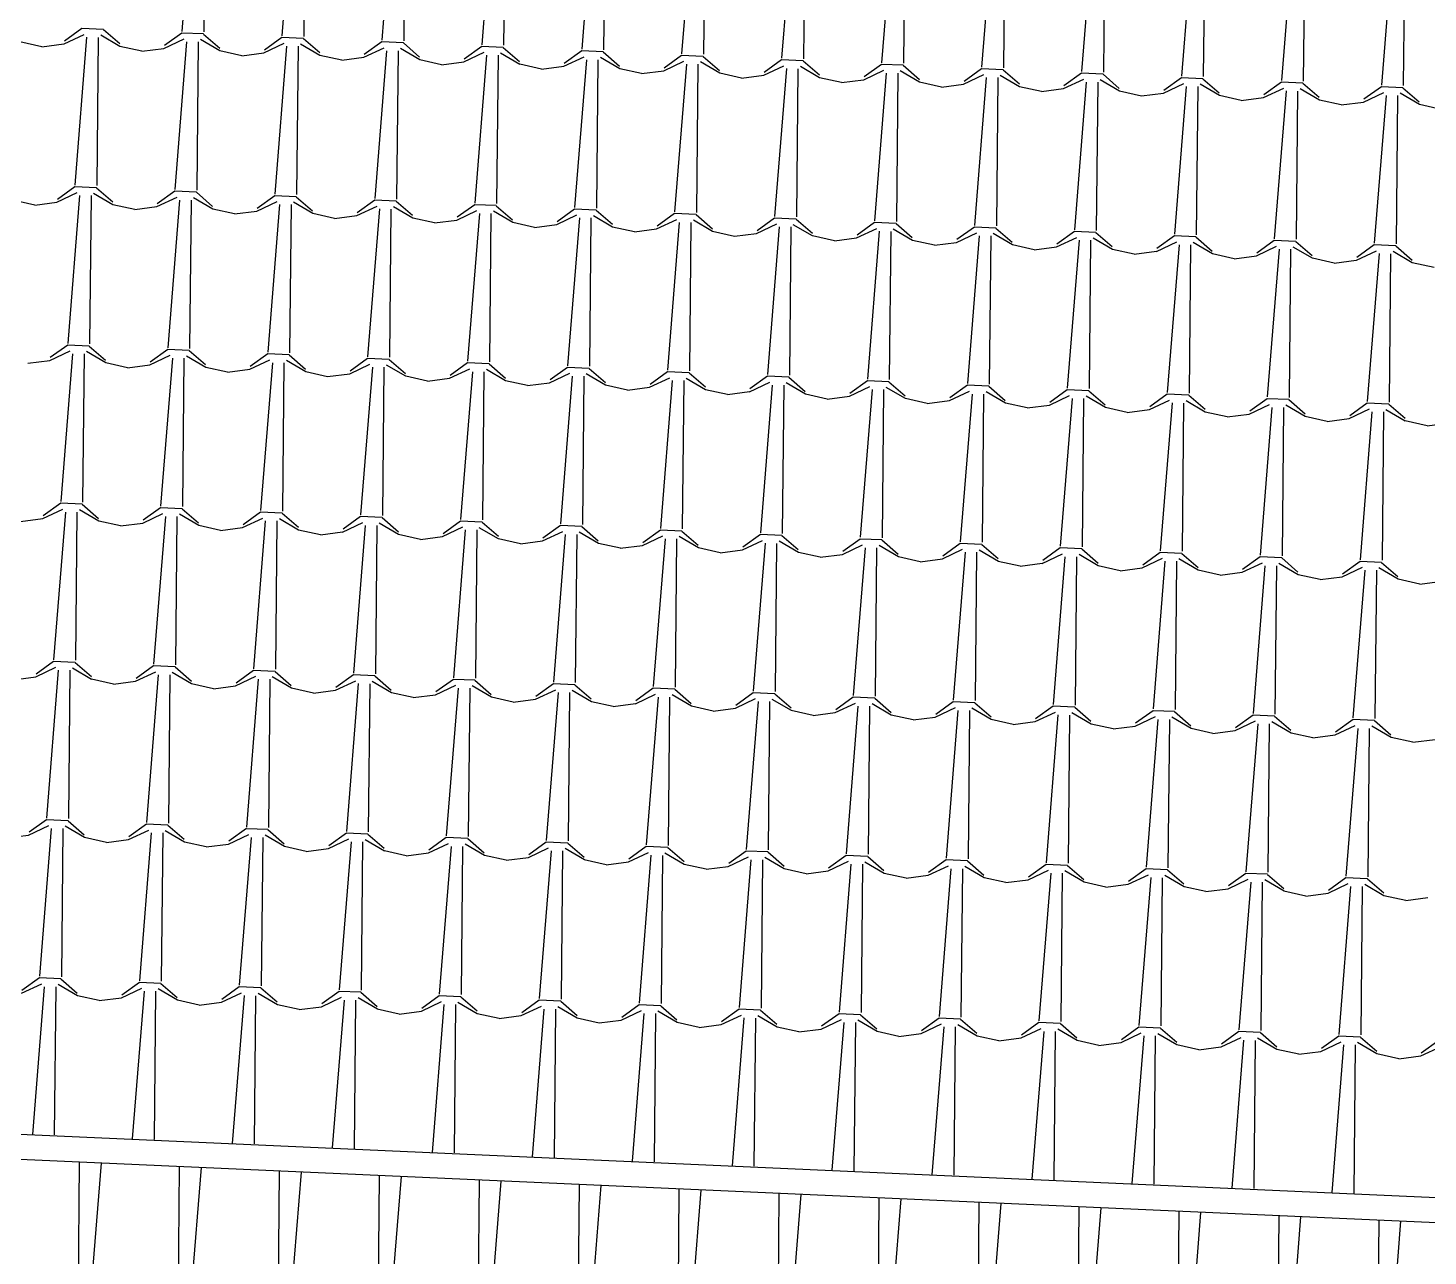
# Model space of a CAD drawing. Extents: x 1037 to 14540, y 1034 to 18285.
# Drawn here: x 6739.7 to 7075.6, y 1694.3 to 1988.9 of the extents above; entities that cross this region are included whole.
import ezdxf

# ---------------------------------------------------------------- set-up
doc = ezdxf.new("R2010")
doc.units = 0
doc.header["$LTSCALE"] = 100
doc.header["$MEASUREMENT"] = 0
doc.layers.get('0').update_dxf_attribs({"color": 240, "linetype": 'CONTINUOUS'})
doc.layers.add('proiezioni', color=252, linetype='CONTINUOUS')
doc.layers.add('retini copertura', color=32, linetype='CONTINUOUS')

# ---------------------------------------------------------------- blocks, each defined once
blk = doc.blocks.new('*X1853')
at = {"color": 0}
for p, q in [((14.1236, 16.799), (14.127, 17.1547)), ((14.1512, 16.7979), (14.1796, 17.1525)), ((14.3634, 16.7883), (14.3668, 17.144)), ((14.391, 16.7872), (14.4193, 17.1418)), ((14.6031, 16.7776), (14.6066, 17.1333)), ((14.6308, 16.7765), (14.6591, 17.1311)), ((14.8429, 16.7668), (14.8463, 17.1225)), ((14.8705, 16.7658), (14.8989, 17.1204)), ((15.0826, 16.7561), (15.0861, 17.1118)), ((15.1103, 16.755), (15.1386, 17.1096)), ((15.3224, 16.7454), (15.3258, 17.1011)), ((15.35, 16.7443), (15.3784, 17.0989)), ((15.5622, 16.7346), (15.5656, 17.0903)), ((15.5898, 16.7336), (15.6181, 17.0882)), ((15.8019, 16.7239), (15.8053, 17.0796)), ((15.8295, 16.7229), (15.8579, 17.0775)), ((16.0417, 16.7132), (16.0451, 17.0689)), ((16.0693, 16.7122), (16.0977, 17.0668)), ((16.2814, 16.7024), (16.2849, 17.0581)), ((16.3091, 16.7014), (16.3374, 17.056)), ((16.5212, 16.6917), (16.5246, 17.0474)), ((16.5488, 16.6907), (16.5772, 17.0453)), ((16.7609, 16.681), (16.7644, 17.0367)), ((16.7886, 16.68), (16.8169, 17.0346)), ((17.0007, 16.6702), (17.0041, 17.0259)), ((17.0283, 16.6693), (17.0567, 17.0239)), ((17.2405, 16.6595), (17.2439, 17.0152)), ((17.2681, 16.6585), (17.2964, 17.0131))]:
    blk.add_line(p, q, dxfattribs=at)
blk = doc.blocks.new('*X1854')
at = {"color": 0}
for p, q in [((14.4007, 20.2226), (14.3724, 19.868)), ((14.4284, 20.2225), (14.425, 19.8668)), ((14.6405, 20.2118), (14.6121, 19.8572)), ((14.6682, 20.2118), (14.6647, 19.856)), ((14.8802, 20.2011), (14.8519, 19.8465)), ((14.9079, 20.201), (14.9045, 19.8453)), ((15.12, 20.1904), (15.0917, 19.8358)), ((15.1477, 20.1903), (15.1442, 19.8346)), ((15.3598, 20.1797), (15.3314, 19.8251)), ((15.3874, 20.1796), (15.384, 19.8239)), ((15.5995, 20.169), (15.5712, 19.8144)), ((15.6272, 20.1688), (15.6238, 19.8131)), ((15.8393, 20.1582), (15.8109, 19.8036)), ((15.8669, 20.1581), (15.8635, 19.8024)), ((16.079, 20.1475), (16.0507, 19.7929)), ((16.1067, 20.1474), (16.1033, 19.7917)), ((16.3188, 20.1368), (16.2904, 19.7822)), ((16.3465, 20.1366), (16.343, 19.7809)), ((16.5586, 20.1261), (16.5302, 19.7715)), ((16.5862, 20.1259), (16.5828, 19.7702)), ((16.7983, 20.1153), (16.77, 19.7607)), ((16.826, 20.1152), (16.8225, 19.7595)), ((17.0381, 20.1046), (17.0097, 19.75)), ((17.0657, 20.1044), (17.0623, 19.7487)), ((17.2778, 20.0939), (17.2495, 19.7393)), ((17.3055, 20.0937), (17.3021, 19.738)), ((14.0897, 19.8379), (14.1382, 19.8607)), ((14.1326, 19.8747), (14.0907, 19.8445)), ((14.144, 19.8537), (14.1156, 19.4991)), ((14.1843, 19.8724), (14.1326, 19.8747)), ((14.1717, 19.8536), (14.1682, 19.4979)), ((14.2239, 19.8318), (14.1776, 19.859)), ((14.1843, 19.8724), (14.2234, 19.8385)), ((14.3294, 19.8271), (14.3779, 19.85)), ((14.3724, 19.864), (14.3304, 19.8337)), ((14.4241, 19.8617), (14.3724, 19.864)), ((14.4636, 19.8211), (14.4174, 19.8482)), ((14.4241, 19.8616), (14.4631, 19.8278)), ((14.6121, 19.8533), (14.5702, 19.823)), ((14.6638, 19.8509), (14.6122, 19.8532)), ((14.6638, 19.8509), (14.7029, 19.817)), ((14.0364, 19.8309), (13.9841, 19.8426)), ((14.0364, 19.831), (14.0896, 19.8379)), ((14.2762, 19.8202), (14.2239, 19.8319)), ((14.2762, 19.8203), (14.3294, 19.8272)), ((14.3837, 19.8429), (14.3554, 19.4883)), ((14.4114, 19.8429), (14.408, 19.4872)), ((14.516, 19.8095), (14.4636, 19.8211)), ((14.516, 19.8095), (14.5692, 19.8165)), ((14.5692, 19.8164), (14.6177, 19.8393)), ((14.6235, 19.8322), (14.5952, 19.4776)), ((14.6512, 19.8321), (14.6477, 19.4764)), ((14.7034, 19.8104), (14.6571, 19.8375)), ((14.809, 19.8057), (14.8575, 19.8286)), ((14.8519, 19.8425), (14.81, 19.8123)), ((14.8633, 19.8215), (14.8349, 19.4669)), ((14.9036, 19.8402), (14.8519, 19.8425)), ((14.8909, 19.8214), (14.8875, 19.4657)), ((14.9432, 19.7996), (14.8969, 19.8268)), ((14.9036, 19.8402), (14.9426, 19.8063)), ((15.0487, 19.7949), (15.0972, 19.8178)), ((15.0917, 19.8318), (15.0497, 19.8016)), ((15.1433, 19.8295), (15.0917, 19.8318)), ((15.1829, 19.7889), (15.1366, 19.816)), ((15.1433, 19.8295), (15.1824, 19.7956)), ((15.3314, 19.8211), (15.2895, 19.7908)), ((15.3831, 19.8187), (15.3314, 19.8211)), ((15.3831, 19.8187), (15.4222, 19.7849)), ((14.7557, 19.7988), (14.7034, 19.8104)), ((14.7557, 19.7988), (14.8089, 19.8057)), ((14.9955, 19.788), (14.9431, 19.7997)), ((14.9955, 19.7881), (15.0487, 19.795)), ((15.103, 19.8108), (15.0747, 19.4562)), ((15.1307, 19.8107), (15.1273, 19.455)), ((15.2353, 19.7773), (15.1829, 19.789)), ((15.2352, 19.7774), (15.2884, 19.7843)), ((15.2885, 19.7842), (15.337, 19.8071)), ((15.3428, 19.8001), (15.3144, 19.4455)), ((15.3704, 19.7999), (15.367, 19.4442)), ((15.4227, 19.7782), (15.3764, 19.8053)), ((15.5282, 19.7735), (15.5767, 19.7964)), ((15.5712, 19.8104), (15.5292, 19.7801)), ((15.5825, 19.7893), (15.5542, 19.4347)), ((15.6229, 19.808), (15.5712, 19.8103)), ((15.6102, 19.7892), (15.6068, 19.4335)), ((15.6624, 19.7675), (15.6162, 19.7946)), ((15.6229, 19.808), (15.6619, 19.7741)), ((15.768, 19.7628), (15.8165, 19.7856)), ((15.8109, 19.7996), (15.769, 19.7694)), ((15.8626, 19.7973), (15.811, 19.7996)), ((15.9022, 19.7567), (15.8559, 19.7839)), ((15.8626, 19.7973), (15.9017, 19.7634)), ((16.0507, 19.7889), (16.0088, 19.7586)), ((16.1024, 19.7866), (16.0507, 19.7889)), ((16.1024, 19.7866), (16.1414, 19.7527)), ((15.475, 19.7666), (15.4227, 19.7782)), ((15.475, 19.7666), (15.5282, 19.7735)), ((15.7148, 19.7559), (15.6624, 19.7675)), ((15.7148, 19.7559), (15.768, 19.7628)), ((15.8223, 19.7786), (15.7939, 19.424)), ((15.85, 19.7785), (15.8465, 19.4228)), ((15.9545, 19.7451), (15.9022, 19.7568)), ((15.9545, 19.7452), (16.0077, 19.7521)), ((16.0078, 19.752), (16.0563, 19.7749)), ((16.0621, 19.7679), (16.0337, 19.4133)), ((16.0897, 19.7677), (16.0863, 19.412)), ((16.142, 19.746), (16.0957, 19.7731)), ((16.1943, 19.7344), (16.1419, 19.746)), ((16.2475, 19.7413), (16.296, 19.7642)), ((16.2905, 19.7782), (16.2485, 19.7479)), ((16.3018, 19.7572), (16.2735, 19.4026)), ((16.3421, 19.7758), (16.2905, 19.7782)), ((16.3295, 19.757), (16.326, 19.4013)), ((16.3817, 19.7353), (16.3354, 19.7624)), ((16.3421, 19.7758), (16.3812, 19.7419)), ((16.4873, 19.7306), (16.5358, 19.7535)), ((16.5302, 19.7674), (16.4883, 19.7372)), ((16.5416, 19.7464), (16.5132, 19.3918)), ((16.5819, 19.7651), (16.5302, 19.7674)), ((16.5692, 19.7463), (16.5658, 19.3906)), ((16.6215, 19.7246), (16.5752, 19.7517)), ((16.5819, 19.7651), (16.621, 19.7312)), ((16.77, 19.7567), (16.728, 19.7265)), ((16.8217, 19.7544), (16.77, 19.7567)), ((16.8217, 19.7544), (16.8607, 19.7205)), ((17.0097, 19.746), (16.9678, 19.7157)), ((17.0614, 19.7437), (17.0098, 19.746)), ((16.1943, 19.7344), (16.2475, 19.7414)), ((16.4341, 19.7237), (16.3817, 19.7353)), ((16.434, 19.7237), (16.4872, 19.7306)), ((16.6738, 19.7129), (16.6215, 19.7246)), ((16.6738, 19.713), (16.727, 19.7199)), ((16.727, 19.7198), (16.7755, 19.7427)), ((16.7813, 19.7357), (16.753, 19.3811)), ((16.809, 19.7355), (16.8056, 19.3798)), ((16.8612, 19.7138), (16.815, 19.741)), ((16.9136, 19.7022), (16.8612, 19.7139)), ((16.9668, 19.7091), (17.0153, 19.732)), ((17.0211, 19.725), (16.9927, 19.3704)), ((17.0487, 19.7248), (17.0453, 19.3691)), ((17.101, 19.7031), (17.0547, 19.7302)), ((17.0614, 19.7436), (17.1005, 19.7098)), ((17.2066, 19.6984), (17.2551, 19.7213)), ((17.2495, 19.7353), (17.2076, 19.705)), ((17.2608, 19.7143), (17.2325, 19.3597)), ((17.3012, 19.7329), (17.2495, 19.7352)), ((17.2885, 19.7141), (17.2851, 19.3584)), ((17.3408, 19.6924), (17.2945, 19.7195)), ((17.3012, 19.7329), (17.3402, 19.699)), ((16.9136, 19.7023), (16.9668, 19.7092)), ((17.1533, 19.6915), (17.101, 19.7031)), ((17.1533, 19.6915), (17.2065, 19.6985)), ((17.3931, 19.6808), (17.3407, 19.6924)), ((14.0727, 19.4582), (14.1212, 19.4811)), ((14.1156, 19.4951), (14.0737, 19.4648)), ((14.1673, 19.4928), (14.1157, 19.4951)), ((14.2069, 19.4522), (14.1606, 19.4793)), ((14.1673, 19.4928), (14.2064, 19.4589)), ((14.3554, 19.4844), (14.3134, 19.4541)), ((14.4071, 19.482), (14.3554, 19.4843)), ((14.4071, 19.482), (14.4461, 19.4481)), ((14.0195, 19.4513), (13.9671, 19.463)), ((14.0195, 19.4514), (14.0726, 19.4583)), ((14.127, 19.474), (14.0987, 19.1195)), ((14.1547, 19.474), (14.1512, 19.1183)), ((14.2592, 19.4406), (14.2069, 19.4522)), ((14.2592, 19.4406), (14.3124, 19.4476)), ((14.3124, 19.4475), (14.361, 19.4704)), ((14.3668, 19.4633), (14.3384, 19.1087)), ((14.3944, 19.4633), (14.391, 19.1075)), ((14.4467, 19.4415), (14.4004, 19.4686)), ((14.5522, 19.4368), (14.6007, 19.4597)), ((14.5952, 19.4736), (14.5532, 19.4434)), ((14.6065, 19.4526), (14.5782, 19.098)), ((14.6468, 19.4713), (14.5952, 19.4736)), ((14.6342, 19.4525), (14.6308, 19.0968)), ((14.6864, 19.4308), (14.6401, 19.4579)), ((14.6468, 19.4713), (14.6859, 19.4374)), ((14.792, 19.426), (14.8405, 19.4489)), ((14.8349, 19.4629), (14.793, 19.4327)), ((14.8866, 19.4606), (14.8349, 19.4629)), ((14.9262, 19.42), (14.8799, 19.4472)), ((14.8866, 19.4606), (14.9257, 19.4267)), ((15.0747, 19.4522), (15.0327, 19.4219)), ((15.1264, 19.4499), (15.0747, 19.4522)), ((15.1263, 19.4498), (15.1654, 19.416)), ((14.499, 19.4299), (14.4466, 19.4415)), ((14.499, 19.4299), (14.5522, 19.4368)), ((14.7387, 19.4191), (14.6864, 19.4308)), ((14.7387, 19.4192), (14.7919, 19.4261)), ((14.8463, 19.4419), (14.8179, 19.0873)), ((14.8739, 19.4418), (14.8705, 19.0861)), ((14.9785, 19.4084), (14.9261, 19.4201)), ((14.9785, 19.4085), (15.0317, 19.4154)), ((15.0317, 19.4153), (15.0802, 19.4382)), ((15.086, 19.4312), (15.0577, 19.0766)), ((15.1137, 19.4311), (15.1103, 19.0753)), ((15.1659, 19.4093), (15.1197, 19.4364)), ((15.2715, 19.4046), (15.32, 19.4275)), ((15.3144, 19.4415), (15.2725, 19.4112)), ((15.3258, 19.4204), (15.2974, 19.0658)), ((15.3661, 19.4391), (15.3145, 19.4414)), ((15.3535, 19.4203), (15.35, 19.0646)), ((15.4057, 19.3986), (15.3594, 19.4257)), ((15.3661, 19.4391), (15.4052, 19.4052)), ((15.5112, 19.3939), (15.5598, 19.4168)), ((15.5542, 19.4307), (15.5122, 19.4005)), ((15.6059, 19.4284), (15.5542, 19.4307)), ((15.6455, 19.3878), (15.5992, 19.415)), ((15.6059, 19.4284), (15.6449, 19.3945)), ((15.794, 19.42), (15.752, 19.3897)), ((15.8456, 19.4177), (15.794, 19.42)), ((15.8456, 19.4177), (15.8847, 19.3838)), ((15.2183, 19.3977), (15.1659, 19.4093)), ((15.2183, 19.3977), (15.2714, 19.4047)), ((15.458, 19.387), (15.4057, 19.3986)), ((15.458, 19.387), (15.5112, 19.3939)), ((15.5656, 19.4097), (15.5372, 19.0551)), ((15.5932, 19.4096), (15.5898, 19.0539)), ((15.6978, 19.3762), (15.6454, 19.3879)), ((15.6978, 19.3763), (15.751, 19.3832)), ((15.751, 19.3831), (15.7995, 19.406)), ((15.8053, 19.399), (15.777, 19.0444)), ((15.833, 19.3989), (15.8295, 19.0431)), ((15.8852, 19.3771), (15.8389, 19.4042)), ((15.9375, 19.3655), (15.8852, 19.3771)), ((15.9908, 19.3724), (16.0393, 19.3953)), ((16.0337, 19.4093), (15.9918, 19.379)), ((16.0451, 19.3883), (16.0167, 19.0337)), ((16.0854, 19.4069), (16.0337, 19.4093)), ((16.0727, 19.3881), (16.0693, 19.0324)), ((16.125, 19.3664), (16.0787, 19.3935)), ((16.0854, 19.4069), (16.1245, 19.3731)), ((16.2305, 19.3617), (16.279, 19.3846)), ((16.2735, 19.3986), (16.2315, 19.3683)), ((16.2848, 19.3776), (16.2565, 19.023)), ((16.3252, 19.3962), (16.2735, 19.3985)), ((16.3125, 19.3774), (16.3091, 19.0217)), ((16.3647, 19.3557), (16.3185, 19.3828)), ((16.3251, 19.3962), (16.3642, 19.3623)), ((16.5132, 19.3878), (16.4713, 19.3576)), ((16.5649, 19.3855), (16.5133, 19.3878)), ((16.5649, 19.3855), (16.604, 19.3516)), ((16.753, 19.3771), (16.711, 19.3468)), ((16.8047, 19.3748), (16.753, 19.3771)), ((15.9375, 19.3655), (15.9907, 19.3725)), ((16.1773, 19.3548), (16.1249, 19.3664)), ((16.1773, 19.3548), (16.2305, 19.3617)), ((16.4171, 19.344), (16.3647, 19.3557)), ((16.4171, 19.3441), (16.4702, 19.351)), ((16.4703, 19.351), (16.5188, 19.3738)), ((16.5246, 19.3668), (16.4962, 19.0122)), ((16.5522, 19.3667), (16.5488, 19.0109)), ((16.6045, 19.3449), (16.5582, 19.3721)), ((16.6568, 19.3333), (16.6045, 19.345)), ((16.71, 19.3402), (16.7586, 19.3631)), ((16.7643, 19.3561), (16.736, 19.0015)), ((16.792, 19.3559), (16.7886, 19.0002)), ((16.8443, 19.3342), (16.798, 19.3613)), ((16.8047, 19.3748), (16.8437, 19.3409)), ((16.9498, 19.3295), (16.9983, 19.3524)), ((16.9928, 19.3664), (16.9508, 19.3361)), ((17.0041, 19.3454), (16.9757, 18.9908)), ((17.0444, 19.364), (16.9928, 19.3663)), ((17.0318, 19.3452), (17.0283, 18.9895)), ((17.084, 19.3235), (17.0377, 19.3506)), ((17.0444, 19.364), (17.0835, 19.3301)), ((17.2325, 19.3556), (17.1906, 19.3254)), ((17.2842, 19.3533), (17.2325, 19.3556)), ((17.2842, 19.3533), (17.3233, 19.3194)), ((16.6568, 19.3334), (16.71, 19.3403)), ((16.8966, 19.3226), (16.8442, 19.3342)), ((16.8966, 19.3226), (16.9498, 19.3296)), ((17.1363, 19.3119), (17.084, 19.3235)), ((17.1363, 19.3119), (17.1895, 19.3188)), ((17.1896, 19.3188), (17.2381, 19.3417)), ((17.2439, 19.3347), (17.2155, 18.9801)), ((17.2715, 19.3345), (17.2681, 18.9787)), ((17.3238, 19.3128), (17.2775, 19.3399)), ((17.3761, 19.3011), (17.3237, 19.3128)), ((14.0986, 19.1155), (14.0567, 19.0852)), ((14.1503, 19.1131), (14.0987, 19.1155)), ((14.1503, 19.1131), (14.1894, 19.0792)), ((14.0025, 19.0717), (14.0557, 19.0787)), ((14.0557, 19.0786), (14.1042, 19.1015)), ((14.11, 19.0944), (14.0817, 18.7398)), ((14.1377, 19.0944), (14.1343, 18.7387)), ((14.1899, 19.0726), (14.1436, 19.0997)), ((14.2955, 19.0679), (14.344, 19.0908)), ((14.3384, 19.1048), (14.2965, 19.0745)), ((14.3498, 19.0837), (14.3214, 18.7291)), ((14.3901, 19.1024), (14.3384, 19.1047)), ((14.3774, 19.0836), (14.374, 18.7279)), ((14.4297, 19.0619), (14.3834, 19.089)), ((14.3901, 19.1024), (14.4292, 19.0685)), ((14.5352, 19.0572), (14.5837, 19.08)), ((14.5782, 19.094), (14.5362, 19.0638)), ((14.6299, 19.0917), (14.5782, 19.094)), ((14.6694, 19.0511), (14.6232, 19.0783)), ((14.6298, 19.0917), (14.6689, 19.0578)), ((14.8179, 19.0833), (14.776, 19.053)), ((14.8696, 19.081), (14.8179, 19.0833)), ((14.8696, 19.0809), (14.9087, 19.0471)), ((14.2422, 19.061), (14.1899, 19.0726)), ((14.2422, 19.061), (14.2954, 19.0679)), ((14.482, 19.0502), (14.4296, 19.0619)), ((14.482, 19.0503), (14.5352, 19.0572)), ((14.5895, 19.073), (14.5612, 18.7184)), ((14.6172, 19.0729), (14.6138, 18.7172)), ((14.7218, 19.0395), (14.6694, 19.0512)), ((14.7218, 19.0396), (14.7749, 19.0465)), ((14.775, 19.0464), (14.8235, 19.0693)), ((14.8293, 19.0623), (14.8009, 18.7077)), ((14.857, 19.0622), (14.8535, 18.7065)), ((14.9092, 19.0404), (14.8629, 19.0675)), ((15.0147, 19.0357), (15.0632, 19.0586)), ((15.0577, 19.0726), (15.0157, 19.0423)), ((15.0691, 19.0515), (15.0407, 18.6969)), ((15.1094, 19.0702), (15.0577, 19.0725)), ((15.0967, 19.0514), (15.0933, 18.6957)), ((15.1489, 19.0297), (15.1027, 19.0568)), ((15.1094, 19.0702), (15.1484, 19.0363)), ((15.2545, 19.025), (15.303, 19.0479)), ((15.2974, 19.0618), (15.2555, 19.0316)), ((15.3088, 19.0408), (15.2805, 18.6862)), ((15.3491, 19.0595), (15.2975, 19.0618)), ((15.3365, 19.0407), (15.333, 18.685)), ((15.3887, 19.019), (15.3424, 19.0461)), ((15.3491, 19.0595), (15.3882, 19.0256)), ((15.5372, 19.0511), (15.4953, 19.0209)), ((15.5889, 19.0488), (15.5372, 19.0511)), ((15.5889, 19.0488), (15.628, 19.0149)), ((14.9615, 19.0288), (14.9092, 19.0404)), ((14.9615, 19.0288), (15.0147, 19.0358)), ((15.2013, 19.0181), (15.1489, 19.0297)), ((15.2013, 19.0181), (15.2545, 19.025)), ((15.441, 19.0073), (15.3887, 19.019)), ((15.441, 19.0074), (15.4942, 19.0143)), ((15.4943, 19.0142), (15.5428, 19.0371)), ((15.5486, 19.0301), (15.5202, 18.6755)), ((15.5762, 19.03), (15.5728, 18.6743)), ((15.6285, 19.0082), (15.5822, 19.0354)), ((15.6808, 18.9966), (15.6284, 19.0082)), ((15.734, 19.0035), (15.7825, 19.0264)), ((15.777, 19.0404), (15.735, 19.0101)), ((15.7883, 19.0194), (15.76, 18.6648)), ((15.8287, 19.0381), (15.777, 19.0404)), ((15.816, 19.0192), (15.8126, 18.6635)), ((15.8682, 18.9975), (15.822, 19.0246)), ((15.8286, 19.038), (15.8677, 19.0042)), ((15.9738, 18.9928), (16.0223, 19.0157)), ((16.0167, 19.0297), (15.9748, 18.9994)), ((16.0281, 19.0087), (15.9997, 18.6541)), ((16.0684, 19.0273), (16.0167, 19.0296)), ((16.0557, 19.0085), (16.0523, 18.6528)), ((16.108, 18.9868), (16.0617, 19.0139)), ((16.0684, 19.0273), (16.1075, 18.9934)), ((16.2565, 19.0189), (16.2145, 18.9887)), ((16.3082, 19.0166), (16.2565, 19.0189)), ((16.3082, 19.0166), (16.3472, 18.9827)), ((16.4962, 19.0082), (16.4543, 18.9779)), ((16.5479, 19.0059), (16.4963, 19.0082)), ((15.6808, 18.9966), (15.734, 19.0036)), ((15.9206, 18.9859), (15.8682, 18.9975)), ((15.9206, 18.9859), (15.9737, 18.9928)), ((16.1603, 18.9751), (16.108, 18.9868)), ((16.1603, 18.9752), (16.2135, 18.9821)), ((16.2135, 18.9821), (16.262, 19.005)), ((16.2678, 18.9979), (16.2395, 18.6433)), ((16.2955, 18.9978), (16.2921, 18.6421)), ((16.3477, 18.976), (16.3015, 19.0032)), ((16.4001, 18.9644), (16.3477, 18.9761)), ((16.4533, 18.9713), (16.5018, 18.9942)), ((16.5076, 18.9872), (16.4792, 18.6326)), ((16.5353, 18.987), (16.5318, 18.6313)), ((16.5875, 18.9653), (16.5412, 18.9924)), ((16.5479, 19.0059), (16.587, 18.972)), ((16.6931, 18.9606), (16.7416, 18.9835)), ((16.736, 18.9975), (16.6941, 18.9672)), ((16.7474, 18.9765), (16.719, 18.6219)), ((16.7877, 18.9951), (16.736, 18.9975)), ((16.775, 18.9763), (16.7716, 18.6206)), ((16.8273, 18.9546), (16.781, 18.9817)), ((16.7877, 18.9951), (16.8268, 18.9612)), ((16.9758, 18.9867), (16.9338, 18.9565)), ((17.0275, 18.9844), (16.9758, 18.9867)), ((17.0274, 18.9844), (17.0665, 18.9505)), ((17.2155, 18.976), (17.1736, 18.9458)), ((17.2672, 18.9737), (17.2156, 18.976)), ((17.2672, 18.9737), (17.3063, 18.9398)), ((16.4001, 18.9645), (16.4533, 18.9714)), ((16.6398, 18.9537), (16.5875, 18.9653)), ((16.6398, 18.9537), (16.693, 18.9607)), ((16.8796, 18.943), (16.8272, 18.9546)), ((16.8796, 18.943), (16.9328, 18.9499)), ((16.9328, 18.9499), (16.9813, 18.9728)), ((16.9871, 18.9658), (16.9588, 18.6112)), ((17.0148, 18.9656), (17.0113, 18.6099)), ((17.067, 18.9439), (17.0208, 18.971)), ((17.1194, 18.9322), (17.067, 18.9439)), ((17.1726, 18.9392), (17.2211, 18.962)), ((17.2269, 18.955), (17.1985, 18.6004)), ((17.2545, 18.9548), (17.2511, 18.5991)), ((17.3068, 18.9331), (17.2605, 18.9603)), ((17.1194, 18.9323), (17.1725, 18.9392)), ((17.3591, 18.9215), (17.3068, 18.9332)), ((17.3591, 18.9216), (17.4123, 18.9285)), ((14.0387, 18.699), (14.0872, 18.7219)), ((14.0817, 18.7359), (14.0397, 18.7056)), ((14.093, 18.7148), (14.0647, 18.3602)), ((14.1334, 18.7335), (14.0817, 18.7358)), ((14.1207, 18.7147), (14.1173, 18.359)), ((14.1729, 18.693), (14.1267, 18.7201)), ((14.1333, 18.7335), (14.1724, 18.6996)), ((14.2785, 18.6883), (14.327, 18.7112)), ((14.3214, 18.7251), (14.2795, 18.6949)), ((14.3731, 18.7228), (14.3214, 18.7251)), ((14.4127, 18.6822), (14.3664, 18.7094)), ((14.3731, 18.7228), (14.4122, 18.6889)), ((14.5612, 18.7144), (14.5192, 18.6841)), ((14.6129, 18.7121), (14.5612, 18.7144)), ((14.6129, 18.7121), (14.6519, 18.6782)), ((13.9855, 18.6921), (14.0387, 18.699)), ((14.2253, 18.6813), (14.1729, 18.693)), ((14.2252, 18.6814), (14.2784, 18.6883)), ((14.3328, 18.7041), (14.3044, 18.3495)), ((14.3605, 18.704), (14.357, 18.3483)), ((14.465, 18.6706), (14.4127, 18.6823)), ((14.465, 18.6707), (14.5182, 18.6776)), ((14.5182, 18.6775), (14.5667, 18.7004)), ((14.5725, 18.6934), (14.5442, 18.3388)), ((14.6002, 18.6933), (14.5968, 18.3376)), ((14.6524, 18.6715), (14.6062, 18.6986)), ((14.7048, 18.6599), (14.6524, 18.6715)), ((14.758, 18.6668), (14.8065, 18.6897)), ((14.8009, 18.7037), (14.759, 18.6734)), ((14.8123, 18.6826), (14.784, 18.328)), ((14.8526, 18.7013), (14.801, 18.7037)), ((14.84, 18.6826), (14.8365, 18.3268)), ((14.8922, 18.6608), (14.8459, 18.6879)), ((14.8526, 18.7013), (14.8917, 18.6674)), ((14.9978, 18.6561), (15.0463, 18.679)), ((15.0407, 18.6929), (14.9988, 18.6627)), ((15.0521, 18.6719), (15.0237, 18.3173)), ((15.0924, 18.6906), (15.0407, 18.6929)), ((15.0797, 18.6718), (15.0763, 18.3161)), ((15.132, 18.6501), (15.0857, 18.6772)), ((15.0924, 18.6906), (15.1315, 18.6567)), ((15.2805, 18.6822), (15.2385, 18.652)), ((15.3322, 18.6799), (15.2805, 18.6822)), ((15.3321, 18.6799), (15.3712, 18.646)), ((15.5202, 18.6715), (15.4783, 18.6412)), ((15.5719, 18.6692), (15.5202, 18.6715)), ((14.7048, 18.6599), (14.758, 18.6669)), ((14.9445, 18.6492), (14.8922, 18.6608)), ((14.9445, 18.6492), (14.9977, 18.6561)), ((15.1843, 18.6384), (15.1319, 18.6501)), ((15.1843, 18.6385), (15.2375, 18.6454)), ((15.2375, 18.6454), (15.286, 18.6682)), ((15.2918, 18.6612), (15.2635, 18.3066)), ((15.3195, 18.6611), (15.3161, 18.3054)), ((15.3717, 18.6393), (15.3255, 18.6665)), ((15.4241, 18.6277), (15.3717, 18.6394)), ((15.4773, 18.6346), (15.5258, 18.6575)), ((15.5316, 18.6505), (15.5032, 18.2959)), ((15.5592, 18.6504), (15.5558, 18.2946)), ((15.6115, 18.6286), (15.5652, 18.6557)), ((15.5719, 18.6691), (15.611, 18.6353)), ((15.717, 18.6239), (15.7655, 18.6468)), ((15.76, 18.6608), (15.718, 18.6305)), ((15.7713, 18.6398), (15.743, 18.2852)), ((15.8117, 18.6584), (15.76, 18.6607)), ((15.799, 18.6396), (15.7956, 18.2839)), ((15.8512, 18.6179), (15.805, 18.645)), ((15.8117, 18.6584), (15.8507, 18.6245)), ((15.9997, 18.65), (15.9578, 18.6198)), ((16.0514, 18.6477), (15.9998, 18.65)), ((16.0514, 18.6477), (16.0905, 18.6138)), ((16.2395, 18.6393), (16.1976, 18.6091)), ((16.2912, 18.637), (16.2395, 18.6393)), ((15.424, 18.6278), (15.4772, 18.6347)), ((15.6638, 18.617), (15.6115, 18.6286)), ((15.6638, 18.617), (15.717, 18.6239)), ((15.9036, 18.6063), (15.8512, 18.6179)), ((15.9036, 18.6063), (15.9568, 18.6132)), ((15.9568, 18.6132), (16.0053, 18.6361)), ((16.0111, 18.629), (15.9827, 18.2744)), ((16.0388, 18.6289), (16.0353, 18.2732)), ((16.091, 18.6071), (16.0447, 18.6343)), ((16.1433, 18.5955), (16.091, 18.6072)), ((16.1966, 18.6024), (16.2451, 18.6253)), ((16.2509, 18.6183), (16.2225, 18.2637)), ((16.2785, 18.6182), (16.2751, 18.2624)), ((16.3308, 18.5964), (16.2845, 18.6236)), ((16.2912, 18.637), (16.3303, 18.6031)), ((16.4363, 18.5917), (16.4848, 18.6146)), ((16.4793, 18.6286), (16.4373, 18.5983)), ((16.4906, 18.6076), (16.4623, 18.253)), ((16.531, 18.6263), (16.4793, 18.6286)), ((16.5183, 18.6074), (16.5148, 18.2517)), ((16.5705, 18.5857), (16.5243, 18.6128)), ((16.5309, 18.6262), (16.57, 18.5924)), ((16.719, 18.6179), (16.6771, 18.5876)), ((16.7707, 18.6155), (16.719, 18.6178)), ((16.7707, 18.6155), (16.8098, 18.5816)), ((16.9588, 18.6071), (16.9168, 18.5769)), ((17.0105, 18.6048), (16.9588, 18.6071)), ((17.0105, 18.6048), (17.0495, 18.5709)), ((16.1433, 18.5956), (16.1965, 18.6025)), ((16.3831, 18.5848), (16.3307, 18.5964)), ((16.3831, 18.5848), (16.4363, 18.5918)), ((16.6229, 18.5741), (16.5705, 18.5857)), ((16.6229, 18.5741), (16.676, 18.581)), ((16.6761, 18.581), (16.7246, 18.6039)), ((16.7304, 18.5969), (16.702, 18.2423)), ((16.758, 18.5967), (16.7546, 18.241)), ((16.8103, 18.575), (16.764, 18.6021)), ((16.8626, 18.5633), (16.8103, 18.575)), ((16.9158, 18.5703), (16.9643, 18.5932)), ((16.9701, 18.5861), (16.9418, 18.2315)), ((16.9978, 18.586), (16.9944, 18.2302)), ((17.05, 18.5642), (17.0038, 18.5914)), ((17.1556, 18.5595), (17.2041, 18.5824)), ((17.1985, 18.5964), (17.1566, 18.5661)), ((17.2099, 18.5754), (17.1815, 18.2208)), ((17.2502, 18.5941), (17.1986, 18.5964)), ((17.2375, 18.5752), (17.2341, 18.2195)), ((17.2898, 18.5535), (17.2435, 18.5806)), ((17.2502, 18.5941), (17.2893, 18.5602)), ((16.8626, 18.5634), (16.9158, 18.5703)), ((17.1024, 18.5526), (17.05, 18.5643)), ((17.1024, 18.5527), (17.1556, 18.5596)), ((17.3421, 18.5419), (17.2898, 18.5535)), ((17.3421, 18.5419), (17.3953, 18.5489)), ((14.0217, 18.3194), (14.0702, 18.3423)), ((14.0647, 18.3562), (14.0227, 18.326)), ((14.1164, 18.3539), (14.0647, 18.3562)), ((14.1559, 18.3133), (14.1097, 18.3405)), ((14.1163, 18.3539), (14.1554, 18.32)), ((14.3044, 18.3455), (14.2625, 18.3153)), ((14.3561, 18.3432), (14.3045, 18.3455)), ((14.3561, 18.3432), (14.3952, 18.3093)), ((13.9685, 18.3125), (14.0217, 18.3194)), ((14.076, 18.3352), (14.0477, 17.9806)), ((14.1037, 18.3351), (14.1003, 17.9794)), ((14.2083, 18.3017), (14.1559, 18.3134)), ((14.2083, 18.3018), (14.2615, 18.3087)), ((14.2615, 18.3086), (14.31, 18.3315)), ((14.3158, 18.3245), (14.2875, 17.9699)), ((14.3435, 18.3244), (14.34, 17.9687)), ((14.3957, 18.3026), (14.3494, 18.3297)), ((14.448, 18.291), (14.3957, 18.3026)), ((14.5012, 18.2979), (14.5498, 18.3208)), ((14.5442, 18.3348), (14.5023, 18.3045)), ((14.5556, 18.3137), (14.5272, 17.9591)), ((14.5959, 18.3324), (14.5442, 18.3348)), ((14.5832, 18.3137), (14.5798, 17.9579)), ((14.6355, 18.2919), (14.5892, 18.319)), ((14.5959, 18.3324), (14.6349, 18.2986)), ((14.741, 18.2872), (14.7895, 18.3101)), ((14.784, 18.3241), (14.742, 18.2938)), ((14.7953, 18.303), (14.767, 17.9484)), ((14.8356, 18.3217), (14.784, 18.324)), ((14.823, 18.3029), (14.8196, 17.9472)), ((14.8752, 18.2812), (14.829, 18.3083)), ((14.8356, 18.3217), (14.8747, 18.2878)), ((15.0237, 18.3133), (14.9818, 18.2831)), ((15.0754, 18.311), (15.0237, 18.3133)), ((15.0754, 18.311), (15.1145, 18.2771)), ((15.2635, 18.3026), (15.2215, 18.2723)), ((15.3152, 18.3003), (15.2635, 18.3026)), ((14.448, 18.291), (14.5012, 18.298)), ((14.6878, 18.2803), (14.6354, 18.2919)), ((14.6878, 18.2803), (14.741, 18.2872)), ((14.9275, 18.2695), (14.8752, 18.2812)), ((14.9275, 18.2696), (14.9807, 18.2765)), ((14.9808, 18.2765), (15.0293, 18.2993)), ((15.0351, 18.2923), (15.0067, 17.9377)), ((15.0627, 18.2922), (15.0593, 17.9365)), ((15.115, 18.2704), (15.0687, 18.2976)), ((15.1673, 18.2588), (15.1149, 18.2705)), ((15.2205, 18.2657), (15.269, 18.2886)), ((15.2748, 18.2816), (15.2465, 17.927)), ((15.3025, 18.2815), (15.2991, 17.9258)), ((15.3547, 18.2597), (15.3085, 18.2868)), ((15.3151, 18.3003), (15.3542, 18.2664)), ((15.4603, 18.255), (15.5088, 18.2779)), ((15.5032, 18.2919), (15.4613, 18.2616)), ((15.5146, 18.2709), (15.4862, 17.9163)), ((15.5549, 18.2895), (15.5033, 18.2919)), ((15.5423, 18.2707), (15.5388, 17.915)), ((15.5945, 18.249), (15.5482, 18.2761)), ((15.5549, 18.2895), (15.594, 18.2556)), ((15.743, 18.2811), (15.7011, 18.2509)), ((15.7947, 18.2788), (15.743, 18.2811)), ((15.7947, 18.2788), (15.8337, 18.2449)), ((15.9828, 18.2704), (15.9408, 18.2402)), ((16.0344, 18.2681), (15.9828, 18.2704)), ((15.1673, 18.2589), (15.2205, 18.2658)), ((15.4071, 18.2481), (15.3547, 18.2597)), ((15.4071, 18.2481), (15.4603, 18.2551)), ((15.6468, 18.2374), (15.5945, 18.249)), ((15.6468, 18.2374), (15.7, 18.2443)), ((15.7, 18.2443), (15.7486, 18.2672)), ((15.7544, 18.2601), (15.726, 17.9055)), ((15.782, 18.26), (15.7786, 17.9043)), ((15.8343, 18.2383), (15.788, 18.2654)), ((15.8866, 18.2266), (15.8342, 18.2383)), ((15.9398, 18.2336), (15.9883, 18.2564)), ((15.9941, 18.2494), (15.9658, 17.8948)), ((16.0218, 18.2493), (16.0183, 17.8936)), ((16.074, 18.2275), (16.0278, 18.2547)), ((16.0344, 18.2681), (16.0735, 18.2342)), ((16.1796, 18.2228), (16.2281, 18.2457)), ((16.2225, 18.2597), (16.1806, 18.2294)), ((16.2339, 18.2387), (16.2055, 17.8841)), ((16.2742, 18.2574), (16.2225, 18.2597)), ((16.2615, 18.2385), (16.2581, 17.8828)), ((16.3138, 18.2168), (16.2675, 18.2439)), ((16.2742, 18.2573), (16.3133, 18.2235)), ((16.4193, 18.2121), (16.4678, 18.235)), ((16.4623, 18.249), (16.4203, 18.2187)), ((16.514, 18.2466), (16.4623, 18.2489)), ((16.514, 18.2466), (16.553, 18.2127)), ((16.702, 18.2382), (16.6601, 18.208)), ((16.7537, 18.2359), (16.7021, 18.2382)), ((16.7537, 18.2359), (16.7928, 18.202)), ((15.8866, 18.2267), (15.9398, 18.2336)), ((16.1263, 18.2159), (16.074, 18.2275)), ((16.1263, 18.2159), (16.1795, 18.2229)), ((16.3661, 18.2052), (16.3138, 18.2168)), ((16.3661, 18.2052), (16.4193, 18.2121)), ((16.4736, 18.228), (16.4453, 17.8734)), ((16.5013, 18.2278), (16.4979, 17.8721)), ((16.5535, 18.2061), (16.5073, 18.2332)), ((16.6059, 18.1944), (16.5535, 18.2061)), ((16.6059, 18.1945), (16.6591, 18.2014)), ((16.6591, 18.2014), (16.7076, 18.2243)), ((16.7134, 18.2172), (16.685, 17.8626)), ((16.741, 18.2171), (16.7376, 17.8614)), ((16.7933, 18.1953), (16.747, 18.2225)), ((16.8988, 18.1906), (16.9474, 18.2135)), ((16.9418, 18.2275), (16.8999, 18.1972)), ((16.9531, 18.2065), (16.9248, 17.8519)), ((16.9935, 18.2252), (16.9418, 18.2275)), ((16.9808, 18.2063), (16.9774, 17.8506)), ((17.0331, 18.1846), (16.9868, 18.2117)), ((16.9935, 18.2252), (17.0325, 18.1913)), ((17.1386, 18.1799), (17.1871, 18.2028)), ((17.1816, 18.2168), (17.1396, 18.1865)), ((17.2332, 18.2144), (17.1816, 18.2168)), ((17.2728, 18.1739), (17.2265, 18.201)), ((17.2332, 18.2144), (17.2723, 18.1806)), ((16.8456, 18.1837), (16.7933, 18.1954)), ((16.8456, 18.1838), (16.8988, 18.1907)), ((17.0854, 18.173), (17.033, 18.1846)), ((17.0854, 18.173), (17.1386, 18.18)), ((17.1929, 18.1958), (17.1646, 17.8412)), ((17.2206, 18.1956), (17.2171, 17.8399)), ((17.3251, 18.1623), (17.2728, 18.1739)), ((17.3251, 18.1623), (17.3783, 18.1692)), ((14.0477, 17.9766), (14.0057, 17.9464)), ((14.0994, 17.9743), (14.0477, 17.9766)), ((14.0994, 17.9743), (14.1384, 17.9404)), ((13.9515, 17.9329), (14.0047, 17.9398)), ((14.0047, 17.9397), (14.0533, 17.9626)), ((14.0591, 17.9556), (14.0307, 17.601)), ((14.0867, 17.9555), (14.0833, 17.5998)), ((14.139, 17.9337), (14.0927, 17.9609)), ((14.1913, 17.9221), (14.1389, 17.9337)), ((14.2445, 17.929), (14.293, 17.9519)), ((14.2875, 17.9659), (14.2455, 17.9356)), ((14.2988, 17.9448), (14.2705, 17.5902)), ((14.3391, 17.9636), (14.2875, 17.9659)), ((14.3265, 17.9448), (14.3231, 17.5891)), ((14.3787, 17.923), (14.3324, 17.9501)), ((14.3391, 17.9635), (14.3782, 17.9297)), ((14.4843, 17.9183), (14.5328, 17.9412)), ((14.5272, 17.9552), (14.4853, 17.9249)), ((14.5386, 17.9341), (14.5102, 17.5795)), ((14.5789, 17.9528), (14.5272, 17.9551)), ((14.5662, 17.934), (14.5628, 17.5783)), ((14.6185, 17.9123), (14.5722, 17.9394)), ((14.5789, 17.9528), (14.618, 17.9189)), ((14.767, 17.9444), (14.725, 17.9142)), ((14.8187, 17.9421), (14.767, 17.9444)), ((14.8186, 17.9421), (14.8577, 17.9082)), ((15.0067, 17.9337), (14.9648, 17.9034)), ((15.0584, 17.9314), (15.0068, 17.9337)), ((14.1913, 17.9221), (14.2445, 17.9291)), ((14.431, 17.9114), (14.3787, 17.923)), ((14.431, 17.9114), (14.4842, 17.9183)), ((14.6708, 17.9006), (14.6184, 17.9123)), ((14.6708, 17.9007), (14.724, 17.9076)), ((14.724, 17.9076), (14.7725, 17.9305)), ((14.7783, 17.9234), (14.75, 17.5688)), ((14.806, 17.9233), (14.8026, 17.5676)), ((14.8582, 17.9015), (14.812, 17.9287)), ((14.9106, 17.8899), (14.8582, 17.9016)), ((14.9638, 17.8968), (15.0123, 17.9197)), ((15.0181, 17.9127), (14.9897, 17.5581)), ((15.0458, 17.9126), (15.0423, 17.5569)), ((15.098, 17.8908), (15.0517, 17.9179)), ((15.0584, 17.9314), (15.0975, 17.8975)), ((15.2035, 17.8861), (15.252, 17.909)), ((15.2465, 17.923), (15.2045, 17.8927)), ((15.2579, 17.902), (15.2295, 17.5474)), ((15.2982, 17.9206), (15.2465, 17.923)), ((15.2855, 17.9018), (15.2821, 17.5461)), ((15.3378, 17.8801), (15.2915, 17.9072)), ((15.2982, 17.9206), (15.3372, 17.8867)), ((15.4863, 17.9123), (15.4443, 17.882)), ((15.5379, 17.9099), (15.4863, 17.9122)), ((15.5379, 17.9099), (15.577, 17.876)), ((15.726, 17.9015), (15.6841, 17.8713)), ((15.7777, 17.8992), (15.726, 17.9015)), ((15.7777, 17.8992), (15.8168, 17.8653)), ((14.9106, 17.89), (14.9637, 17.8969)), ((15.1503, 17.8792), (15.098, 17.8908)), ((15.1503, 17.8792), (15.2035, 17.8862)), ((15.3901, 17.8685), (15.3377, 17.8801)), ((15.3901, 17.8685), (15.4433, 17.8754)), ((15.4433, 17.8754), (15.4918, 17.8983)), ((15.4976, 17.8912), (15.4693, 17.5366)), ((15.5253, 17.8911), (15.5218, 17.5354)), ((15.5775, 17.8694), (15.5312, 17.8965)), ((15.6298, 17.8577), (15.5775, 17.8694)), ((15.6831, 17.8647), (15.7316, 17.8875)), ((15.7374, 17.8805), (15.709, 17.5259)), ((15.765, 17.8804), (15.7616, 17.5247)), ((15.8173, 17.8586), (15.771, 17.8858)), ((15.9228, 17.8539), (15.9713, 17.8768)), ((15.9658, 17.8908), (15.9238, 17.8605)), ((15.9771, 17.8698), (15.9488, 17.5152)), ((16.0175, 17.8885), (15.9658, 17.8908)), ((16.0048, 17.8696), (16.0014, 17.5139)), ((16.057, 17.8479), (16.0108, 17.875)), ((16.0174, 17.8885), (16.0565, 17.8546)), ((16.1626, 17.8432), (16.2111, 17.8661)), ((16.2055, 17.8801), (16.1636, 17.8498)), ((16.2572, 17.8777), (16.2056, 17.88)), ((16.2572, 17.8777), (16.2963, 17.8438)), ((16.4453, 17.8693), (16.4034, 17.8391)), ((16.497, 17.867), (16.4453, 17.8693)), ((16.497, 17.867), (16.536, 17.8331)), ((15.6298, 17.8578), (15.683, 17.8647)), ((15.8696, 17.847), (15.8172, 17.8587)), ((15.8696, 17.8471), (15.9228, 17.854)), ((16.1094, 17.8363), (16.057, 17.8479)), ((16.1094, 17.8363), (16.1625, 17.8432)), ((16.2169, 17.8591), (16.1885, 17.5045)), ((16.2445, 17.8589), (16.2411, 17.5032)), ((16.2968, 17.8372), (16.2505, 17.8643)), ((16.3491, 17.8256), (16.2968, 17.8372)), ((16.3491, 17.8256), (16.4023, 17.8325)), ((16.4023, 17.8325), (16.4508, 17.8554)), ((16.4566, 17.8483), (16.4283, 17.4938)), ((16.4843, 17.8482), (16.4809, 17.4925)), ((16.5366, 17.8265), (16.4903, 17.8536)), ((16.6421, 17.8217), (16.6906, 17.8446)), ((16.6851, 17.8586), (16.6431, 17.8284)), ((16.6964, 17.8376), (16.668, 17.483)), ((16.7367, 17.8563), (16.6851, 17.8586)), ((16.7241, 17.8374), (16.7206, 17.4817)), ((16.7763, 17.8157), (16.73, 17.8429)), ((16.7367, 17.8563), (16.7758, 17.8224)), ((16.8819, 17.811), (16.9304, 17.8339)), ((16.9248, 17.8479), (16.8829, 17.8176)), ((16.9765, 17.8456), (16.9248, 17.8479)), ((17.0161, 17.805), (16.9698, 17.8321)), ((16.9765, 17.8455), (17.0156, 17.8117)), ((17.1646, 17.8372), (17.1226, 17.8069)), ((17.2163, 17.8348), (17.1646, 17.8371)), ((17.2162, 17.8348), (17.2553, 17.8009)), ((16.5889, 17.8148), (16.5365, 17.8265)), ((16.5889, 17.8149), (16.6421, 17.8218)), ((16.8286, 17.8041), (16.7763, 17.8157)), ((16.8286, 17.8041), (16.8818, 17.8111)), ((16.9362, 17.8269), (16.9078, 17.4723)), ((16.9638, 17.8267), (16.9604, 17.471)), ((17.0684, 17.7934), (17.016, 17.805)), ((17.0684, 17.7934), (17.1216, 17.8003)), ((17.1216, 17.8003), (17.1701, 17.8232)), ((17.1759, 17.8162), (17.1476, 17.4616)), ((17.2036, 17.816), (17.2001, 17.4603)), ((17.2558, 17.7943), (17.2096, 17.8214)), ((17.3082, 17.7826), (17.2558, 17.7943)), ((17.3082, 17.7827), (17.3613, 17.7896)), ((14.0307, 17.597), (13.9888, 17.5667)), ((14.0824, 17.5947), (14.0307, 17.597)), ((13.9878, 17.5601), (14.0363, 17.583)), ((14.0421, 17.576), (14.0137, 17.2214)), ((14.0697, 17.5759), (14.0663, 17.2202)), ((14.122, 17.5541), (14.0757, 17.5812)), ((14.0824, 17.5946), (14.1215, 17.5608)), ((14.2275, 17.5494), (14.276, 17.5723)), ((14.2705, 17.5863), (14.2285, 17.556)), ((14.2818, 17.5652), (14.2535, 17.2106)), ((14.3222, 17.5839), (14.2705, 17.5862)), ((14.3095, 17.5652), (14.3061, 17.2094)), ((14.3617, 17.5434), (14.3155, 17.5705)), ((14.3221, 17.5839), (14.3612, 17.55)), ((14.5102, 17.5755), (14.4683, 17.5453)), ((14.5619, 17.5732), (14.5102, 17.5755)), ((14.5619, 17.5732), (14.601, 17.5393)), ((14.75, 17.5648), (14.708, 17.5346)), ((14.8017, 17.5625), (14.75, 17.5648)), ((14.1743, 17.5425), (14.1219, 17.5541)), ((14.1743, 17.5425), (14.2275, 17.5494)), ((14.4141, 17.5317), (14.3617, 17.5434)), ((14.4141, 17.5318), (14.4672, 17.5387)), ((14.4673, 17.5387), (14.5158, 17.5616)), ((14.5216, 17.5545), (14.4932, 17.1999)), ((14.5493, 17.5544), (14.5458, 17.1987)), ((14.6015, 17.5327), (14.5552, 17.5598)), ((14.6538, 17.521), (14.6015, 17.5327)), ((14.707, 17.5279), (14.7555, 17.5508)), ((14.7614, 17.5438), (14.733, 17.1892)), ((14.789, 17.5437), (14.7856, 17.188)), ((14.8413, 17.5219), (14.795, 17.5491)), ((14.8017, 17.5625), (14.8407, 17.5286)), ((14.9468, 17.5172), (14.9953, 17.5401)), ((14.9898, 17.5541), (14.9478, 17.5238)), ((15.0011, 17.5331), (14.9728, 17.1785)), ((15.0414, 17.5518), (14.9898, 17.5541)), ((15.0288, 17.533), (15.0253, 17.1772)), ((15.081, 17.5112), (15.0347, 17.5383)), ((15.0414, 17.5517), (15.0805, 17.5179)), ((15.2295, 17.5434), (15.1876, 17.5131)), ((15.2812, 17.541), (15.2295, 17.5433)), ((15.2812, 17.541), (15.3203, 17.5071)), ((15.4693, 17.5326), (15.4273, 17.5024)), ((15.521, 17.5303), (15.4693, 17.5326)), ((15.5209, 17.5303), (15.56, 17.4964)), ((14.6538, 17.5211), (14.707, 17.528)), ((14.8936, 17.5103), (14.8412, 17.5219)), ((14.8936, 17.5103), (14.9468, 17.5173)), ((15.1333, 17.4996), (15.081, 17.5112)), ((15.1333, 17.4996), (15.1865, 17.5065)), ((15.1866, 17.5065), (15.2351, 17.5294)), ((15.2409, 17.5223), (15.2125, 17.1677)), ((15.2685, 17.5222), (15.2651, 17.1665)), ((15.3208, 17.5005), (15.2745, 17.5276)), ((15.3731, 17.4888), (15.3207, 17.5005)), ((15.4263, 17.4958), (15.4748, 17.5187)), ((15.4806, 17.5116), (15.4523, 17.157)), ((15.5083, 17.5115), (15.5049, 17.1558)), ((15.5605, 17.4897), (15.5143, 17.5169)), ((15.6661, 17.485), (15.7146, 17.5079)), ((15.709, 17.5219), (15.6671, 17.4916)), ((15.7204, 17.5009), (15.692, 17.1463)), ((15.7607, 17.5196), (15.709, 17.5219)), ((15.748, 17.5008), (15.7446, 17.145)), ((15.8003, 17.479), (15.754, 17.5061)), ((15.7607, 17.5196), (15.7998, 17.4857)), ((15.9058, 17.4743), (15.9543, 17.4972)), ((15.9488, 17.5112), (15.9068, 17.4809)), ((16.0005, 17.5088), (15.9488, 17.5112)), ((16.0005, 17.5088), (16.0395, 17.4749)), ((16.1886, 17.5004), (16.1466, 17.4702)), ((16.2402, 17.4981), (16.1886, 17.5004)), ((16.2402, 17.4981), (16.2793, 17.4642)), ((15.3731, 17.4889), (15.4263, 17.4958)), ((15.6129, 17.4781), (15.5605, 17.4898)), ((15.6129, 17.4782), (15.666, 17.4851)), ((15.8526, 17.4674), (15.8003, 17.479)), ((15.8526, 17.4674), (15.9058, 17.4744)), ((15.9601, 17.4902), (15.9318, 17.1356)), ((15.9878, 17.49), (15.9844, 17.1343)), ((16.0401, 17.4683), (15.9938, 17.4954)), ((16.0924, 17.4567), (16.04, 17.4683)), ((16.0924, 17.4567), (16.1456, 17.4636)), ((16.1456, 17.4636), (16.1941, 17.4865)), ((16.1999, 17.4795), (16.1715, 17.1249)), ((16.2276, 17.4793), (16.2241, 17.1236)), ((16.2798, 17.4576), (16.2335, 17.4847)), ((16.3854, 17.4529), (16.4339, 17.4757)), ((16.4283, 17.4897), (16.3864, 17.4595)), ((16.4397, 17.4687), (16.4113, 17.1141)), ((16.48, 17.4874), (16.4283, 17.4897)), ((16.4673, 17.4686), (16.4639, 17.1128)), ((16.5196, 17.4468), (16.4733, 17.474)), ((16.48, 17.4874), (16.5191, 17.4535)), ((16.6251, 17.4421), (16.6736, 17.465)), ((16.6681, 17.479), (16.6261, 17.4487)), ((16.7198, 17.4767), (16.6681, 17.479)), ((16.7593, 17.4361), (16.7131, 17.4632)), ((16.7197, 17.4766), (16.7588, 17.4428)), ((16.9078, 17.4683), (16.8659, 17.438)), ((16.9595, 17.4659), (16.9079, 17.4682)), ((16.9595, 17.4659), (16.9986, 17.432)), ((16.3321, 17.4459), (16.2798, 17.4576)), ((16.3321, 17.446), (16.3853, 17.4529)), ((16.5719, 17.4352), (16.5195, 17.4468)), ((16.5719, 17.4352), (16.6251, 17.4422)), ((16.6794, 17.458), (16.6511, 17.1034)), ((16.7071, 17.4578), (16.7036, 17.1021)), ((16.8117, 17.4245), (16.7593, 17.4361)), ((16.8117, 17.4245), (16.8648, 17.4314)), ((16.8649, 17.4314), (16.9134, 17.4543)), ((16.9192, 17.4473), (16.8908, 17.0927)), ((16.9468, 17.4471), (16.9434, 17.0914)), ((16.9991, 17.4254), (16.9528, 17.4525)), ((17.1046, 17.4207), (17.1531, 17.4436)), ((17.1476, 17.4575), (17.1056, 17.4273)), ((17.1589, 17.4366), (17.1306, 17.082)), ((17.1993, 17.4552), (17.1476, 17.4575)), ((17.1866, 17.4364), (17.1832, 17.0806)), ((17.2388, 17.4147), (17.1926, 17.4418)), ((17.1993, 17.4552), (17.2383, 17.4213)), ((17.3444, 17.4099), (17.3929, 17.4328)), ((17.3874, 17.4468), (17.3454, 17.4166)), ((17.0514, 17.4137), (16.9991, 17.4254)), ((17.0514, 17.4138), (17.1046, 17.4207)), ((17.2912, 17.403), (17.2388, 17.4147)), ((17.2912, 17.4031), (17.3444, 17.41))]:
    blk.add_line(p, q, dxfattribs=at)

msp = doc.modelspace()

# ---------------------------------------------------------------- linework, layer by layer
at = {"layer": 'proiezioni'}
for p, q in [((6419.36, 1737.77), (9356.77, 1606.35)), ((6419.09, 1731.78), (9356.51, 1600.35))]:
    msp.add_line(p, q, dxfattribs=at)

# ---------------------------------------------------------------- block references
at = {"layer": 'retini copertura', "xscale": 100, "yscale": 100, "zscale": 100}
for name in ['*X1854', '*X1853']:
    msp.add_blockref(name, (5339.41, 1.3), dxfattribs=at)

doc.saveas('drawing.dxf')
